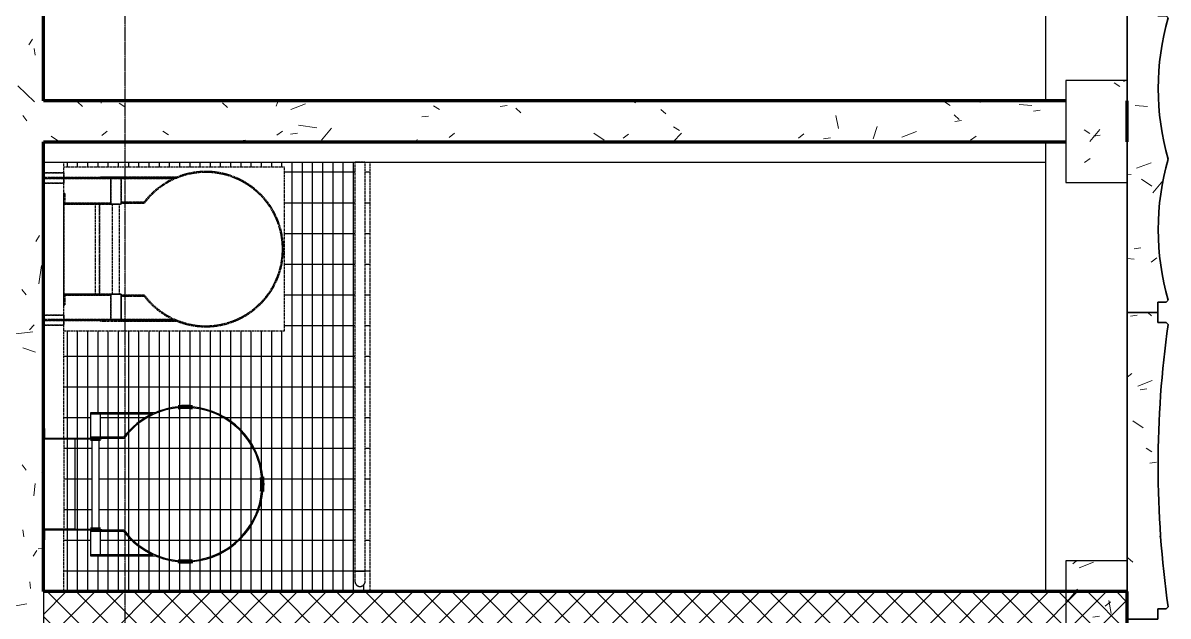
# Model space of a CAD drawing. Header units: millimetres. Extents: x -4391136 to -1798569, y -886572 to -291056.
# Drawn here: x -2668504 to -2662899, y -507069 to -504168 of the extents above; entities that cross this region are included whole.
import ezdxf

# ---------------------------------------------------------------- set-up
doc = ezdxf.new("R2010")
doc.units = ezdxf.units.MM
doc.linetypes.add('Xref-C-1-PP17-AR-2214-01-B$0$DPA_Grid _ Level 100', pattern=[10, 5.5, -1.6, 1.3, -1.6])
doc.linetypes.add('Xref-C-1-PP17-AR-2214-01-B$0$Hidden', pattern=[7.1438, 4.7625, -2.3813])
doc.layers.add('000 - 0_HIDE_OBJ_FRAMING_DEF_DIMS', color=7, linetype='Continuous', plot=False)
for name, color, linetype in [('Xref-C-1-PP17-AR-2214-01-B$0$A-COLS', 7, 'Continuous'), ('Xref-C-1-PP17-AR-2214-01-B$0$A-COLS-E', 7, 'Continuous'), ('Xref-C-1-PP17-AR-2214-01-B$0$A-DETL-MBND', 7, 'Xref-C-1-PP17-AR-2214-01-B$0$Hidden'), ('Xref-C-1-PP17-AR-2214-01-B$0$A-FLOR-E', 7, 'Continuous'), ('Xref-C-1-PP17-AR-2214-01-B$0$A-GENM', 7, 'Continuous'), ('Xref-C-1-PP17-AR-2214-01-B$0$A-GLAZ-CURT', 7, 'Continuous'), ('Xref-C-1-PP17-AR-2214-01-B$0$A-Wall', 7, 'Continuous'), ('Xref-C-1-PP17-AR-2214-01-B$0$A-WALL-PATT', 7, 'Continuous'), ('Xref-C-1-PP17-AR-2214-01-B$0$S-BEAM', 7, 'Continuous'), ('Xref-C-1-PP17-AR-2214-01-B$0$WALL-E', 7, 'Continuous')]:
    doc.layers.add(name, color=color, linetype=linetype)

# ---------------------------------------------------------------- blocks, each defined once
blk = doc.blocks.new('Xref-C-1-PP17-AR-2214-01-B$0$DPA_GM-Cage Ladder_No RC stand - H5300-19600644-ENTRANCE 2 - LOWER ROOF FLOOR PLAN01-flat-1')
at = {"layer": 'Xref-C-1-PP17-AR-2214-01-B$0$A-GENM', "color": 7}
for p, q in [((355, 225), (305, 225)), ((305, 225), (305, 100)), ((305, 225), (305, 220)), ((622, 225), (305, 225)), ((355, 100), (355, 225)), ((305, 220), (610.7, 220)), ((75, 147.5), (80, 147.5)), ((75, 95), (75, 147.5)), ((80, 147.5), (80, 100)), ((75, -345), (75, 95)), ((230, 95), (75, 95)), ((305, 95), (75, 95)), ((80, 100), (305, 100)), ((230, -345), (230, 95)), ((305, 100), (355, 100)), ((305, 100), (305, 95)), ((312.5, 95), (312.5, -345)), ((312.5, 95), (312.5, -345)), ((312.5, 95), (312.5, -345)), ((312.5, 95), (312.5, -345)), ((312.5, 95), (312.5, -345)), ((312.5, 95), (312.5, -345)), ((312.5, 95), (312.5, -345)), ((312.5, 95), (312.5, -345)), ((312.5, 95), (312.5, -345)), ((312.5, 95), (312.5, -345)), ((312.5, 95), (312.5, -345)), ((312.5, 95), (312.5, -345)), ((312.5, 95), (312.5, -345)), ((313.1, 95), (346.9, 95)), ((346.9, 95), (313.1, 95)), ((313.1, 95), (346.9, 95)), ((346.9, 95), (313.1, 95)), ((313.1, 95), (346.9, 95)), ((346.9, 95), (313.1, 95)), ((313.1, 95), (346.9, 95)), ((346.9, 95), (313.1, 95)), ((313.1, 95), (346.9, 95)), ((346.9, 95), (313.1, 95)), ((313.1, 95), (346.9, 95)), ((346.9, 95), (313.1, 95)), ((313.1, 95), (346.9, 95)), ((346.9, 95), (313.1, 95)), ((313.1, 95), (346.9, 95)), ((346.9, 95), (313.1, 95)), ((313.1, 95), (346.9, 95)), ((346.9, 95), (313.1, 95)), ((313.1, 95), (346.9, 95)), ((346.9, 95), (313.1, 95)), ((313.1, 95), (346.9, 95)), ((346.9, 95), (313.1, 95)), ((313.1, 95), (346.9, 95)), ((346.9, 95), (313.1, 95)), ((313.1, 95), (346.9, 95)), ((346.9, 95), (313.1, 95)), ((347.5, -345), (347.5, 95)), ((347.5, -345), (347.5, 95)), ((347.5, -345), (347.5, 95)), ((347.5, -345), (347.5, 95)), ((347.5, -345), (347.5, 95)), ((347.5, -345), (347.5, 95)), ((347.5, -345), (347.5, 95)), ((347.5, -345), (347.5, 95)), ((347.5, -345), (347.5, 95)), ((347.5, -345), (347.5, 95)), ((347.5, -345), (347.5, 95)), ((347.5, -345), (347.5, 95)), ((347.5, -345), (347.5, 95)), ((467.5, 105), (355, 105)), ((355, 105), (355, 100)), ((355, 100), (470, 100)), ((230, -345), (75, -345)), ((75, -345), (305, -345)), ((75, -397.5), (75, -345)), ((305, -350), (80, -350)), ((80, -350), (80, -397.5)), ((305, -345), (305, -350)), ((355, -350), (305, -350)), ((305, -350), (305, -475)), ((313.1, -345), (346.9, -345)), ((346.9, -345), (313.1, -345)), ((313.1, -345), (346.9, -345)), ((346.9, -345), (313.1, -345)), ((313.1, -345), (346.9, -345)), ((346.9, -345), (313.1, -345)), ((313.1, -345), (346.9, -345)), ((346.9, -345), (313.1, -345)), ((313.1, -345), (346.9, -345)), ((346.9, -345), (313.1, -345)), ((313.1, -345), (346.9, -345)), ((346.9, -345), (313.1, -345)), ((313.1, -345), (346.9, -345)), ((346.9, -345), (313.1, -345)), ((313.1, -345), (346.9, -345)), ((346.9, -345), (313.1, -345)), ((313.1, -345), (346.9, -345)), ((346.9, -345), (313.1, -345)), ((313.1, -345), (346.9, -345)), ((346.9, -345), (313.1, -345)), ((313.1, -345), (346.9, -345)), ((346.9, -345), (313.1, -345)), ((313.1, -345), (346.9, -345)), ((346.9, -345), (313.1, -345)), ((313.1, -345), (346.9, -345)), ((346.9, -345), (313.1, -345)), ((355, -475), (355, -350)), ((470, -350), (355, -350)), ((355, -350), (355, -355)), ((355, -355), (467.5, -355)), ((80, -397.5), (75, -397.5)), ((610.7, -470), (305, -470)), ((305, -470), (305, -475)), ((305, -475), (355, -475)), ((305, -475), (622, -475))]:
    blk.add_line(p, q, dxfattribs=at)
at = {"layer": 'Xref-C-1-PP17-AR-2214-01-B$0$A-GENM', "color": 7, "lineweight": 70}
for p, q in [((734.5, 253.3), (735, 248.4)), ((805, 248.4), (805.5, 253.3)), ((355, 100), (305, 100)), ((305, 100), (305, 95)), ((305, 95), (355, 95)), ((355, 95), (355, 100)), ((1148.3, -89.5), (1143.4, -90)), ((1143.4, -160), (1148.3, -160.5)), ((355, -345), (305, -345)), ((305, -345), (305, -350)), ((305, -350), (355, -350)), ((355, -350), (355, -345)), ((735, -498.4), (734.5, -503.3)), ((805.5, -503.3), (805, -498.4))]:
    blk.add_line(p, q, dxfattribs=at)
at = {"layer": 'Xref-C-1-PP17-AR-2214-01-B$0$A-GENM', "color": 7}
for radius, start, end in [(375, 92.7703, 143.1301), (380, 95.3602, 112.9195), (380, 91.7334, 93.122), (375, 268.5717, 91.4283), (380, 5.3548, 84.6498), (380, 114.784, 142.7522), (380, 275.3502, 354.6452), (380, 217.2478, 245.216), (375, 216.8699, 267.2297), (380, 247.0805, 264.6398), (380, 266.878, 268.2666)]:
    blk.add_arc((770, -125), radius, start, end, dxfattribs=at)
at = {"layer": 'Xref-C-1-PP17-AR-2214-01-B$0$A-GENM', "color": 7, "lineweight": 70}
for radius, start, end in [(380, 84.6446, 95.3554), (375, 84.6446, 95.3554), (375, 354.6446, 5.3554), (380, 354.6446, 5.3554), (380, 264.6446, 275.3554), (375, 264.6446, 275.3554)]:
    blk.add_arc((770, -125), radius, start, end, dxfattribs=at)
blk = doc.blocks.new('Xref-C-1-PP17-AR-2214-01-B$0$DPA_GM-Cage Ladder_No RC stand - H6000-19600846-ENTRANCE 2 - LOWER ROOF FLOOR PLAN01-flat-1')
at = {"layer": 'Xref-C-1-PP17-AR-2214-01-B$0$A-DETL-MBND', "color": 7}
for p, q in [((24.7, 225), (80, 225)), ((120, 247.5), (25, 247.5)), ((25, 247.5), (125, 247.5)), ((80, 225), (30, 225)), ((80, 225), (305, 225)), ((305, 225), (80, 225)), ((125, 247.5), (120, 247.5)), ((125, 225), (125, 247.5)), ((125, 247.5), (125, 225)), ((678.1, 227.5), (305, 227.5)), ((305, 227.5), (305, 222.5)), ((400.4, 227.5), (305, 227.5)), ((400.4, 227.5), (678.1, 227.5)), ((784.5, 253.3), (784.7, 252.1)), ((784.7, 252.1), (784.5, 253.3)), ((80, 220), (24.7, 220)), ((125, 197.5), (25, 197.5)), ((25, 197.5), (120, 197.5)), ((30, 220), (80, 220)), ((80, 220), (305, 220)), ((305, 220), (80, 220)), ((120, 197.5), (125, 197.5)), ((125, 197.5), (125, 220)), ((125, 220), (125, 197.5)), ((305, 222.5), (679, 222.5)), ((305, 222.5), (333.4, 222.5)), ((305, 220), (355, 220)), ((405, 220), (305, 220)), ((341.9, 222.5), (359.7, 222.5)), ((355, 220), (355, 100)), ((355, 100), (355, 220)), ((355, 220), (355, 100)), ((355, 100), (355, 220)), ((355, 220), (355, 100)), ((355, 100), (355, 220)), ((355, 220), (660.7, 220)), ((355, 220), (405, 220)), ((355, 220), (355, 100)), ((355, 95), (355, 220)), ((367.9, 222.5), (382, 222.5)), ((387.6, 222.5), (399.2, 222.5)), ((679, 222.5), (400.4, 222.5)), ((405, 100), (405, 222.5)), ((405, 220), (405, 222.5)), ((405, 100), (405, 222.5)), ((405, 100), (405, 220)), ((405, 220), (405, 100)), ((405, 220), (660.7, 220)), ((660.7, 220), (405, 220)), ((405, 100), (405, 220)), ((405, 220), (405, 100)), ((405, 220), (660.7, 220)), ((660.7, 220), (405, 220)), ((405, 220), (405, 100)), ((660.7, 220), (405, 220)), ((405, 220), (405, 95)), ((130, 147.5), (125, 147.5)), ((125, 147.5), (130, 147.5)), ((125, 95), (125, 147.5)), ((125, 95), (125, 147.5)), ((130, 147.5), (125, 147.5)), ((125, 147.5), (130, 147.5)), ((125, 95), (125, 147.5)), ((125, 95), (125, 147.5)), ((130, 147.5), (130, 100)), ((130, 100), (130, 147.5)), ((130, 147.5), (130, 100)), ((130, 100), (130, 147.5)), ((125, -345), (125, 95)), ((280, 95), (125, 95)), ((125, 95), (355, 95)), ((355, 95), (125, 95)), ((125, 95), (355, 95)), ((355, 95), (125, 95)), ((125, -345), (125, 95)), ((125, 95), (300, 95)), ((300, 95), (125, 95)), ((125, 95), (125, -345)), ((130, 100), (355, 100)), ((355, 100), (130, 100)), ((130, 100), (355, 100)), ((355, 100), (130, 100)), ((280, -345), (280, 95)), ((300, 95), (300, -345)), ((300, -345), (300, 95)), ((355, 100), (355, 95)), ((355, 100), (355, 95)), ((355, 95), (355, 100)), ((355, 100), (355, 95)), ((355, 95), (355, 100)), ((355, 95), (355, 100)), ((355, 100), (355, 95)), ((355, 95), (405, 95)), ((405, 95), (355, 95)), ((405, 95), (355, 95)), ((355, 95), (405, 95)), ((362.5, 95), (362.5, -345)), ((362.5, 95), (362.5, -345)), ((362.5, 95), (362.5, -345)), ((362.5, 95), (362.5, -345)), ((362.5, 95), (362.5, -345)), ((362.5, 95), (362.5, -345)), ((362.5, 95), (362.5, -345)), ((362.5, 95), (362.5, -345)), ((362.5, 95), (362.5, -345)), ((362.5, 95), (362.5, -345)), ((362.5, 95), (362.5, -345)), ((362.5, 95), (362.5, -345)), ((362.5, 95), (362.5, -345)), ((362.5, 95), (362.5, -345)), ((362.5, 95), (362.5, -345)), ((362.5, 95), (362.5, -345)), ((362.5, 95), (362.5, -345)), ((362.5, 95), (362.5, -345)), ((362.5, 95), (362.5, -345)), ((362.5, 95), (362.5, -345)), ((363.1, 95), (396.6, 95)), ((396.6, 95), (363.1, 95)), ((363.1, 95), (396.6, 95)), ((396.6, 95), (363.1, 95)), ((363.1, 95), (396.6, 95)), ((396.6, 95), (363.1, 95)), ((363.1, 95), (396.6, 95)), ((396.6, 95), (363.1, 95)), ((363.1, 95), (396.6, 95)), ((396.6, 95), (363.1, 95)), ((363.1, 95), (396.6, 95)), ((396.6, 95), (363.1, 95)), ((363.1, 95), (396.6, 95)), ((396.6, 95), (363.1, 95)), ((363.1, 95), (396.6, 95)), ((396.6, 95), (363.1, 95)), ((363.1, 95), (396.6, 95)), ((396.6, 95), (363.1, 95)), ((363.1, 95), (396.6, 95)), ((396.6, 95), (363.1, 95)), ((363.1, 95), (396.6, 95)), ((396.6, 95), (363.1, 95)), ((363.1, 95), (396.6, 95)), ((396.6, 95), (363.1, 95)), ((363.1, 95), (396.6, 95)), ((396.6, 95), (363.1, 95)), ((363.1, 95), (396.6, 95)), ((396.6, 95), (363.1, 95)), ((363.1, 95), (396.6, 95)), ((396.6, 95), (363.1, 95)), ((363.1, 95), (396.6, 95)), ((396.6, 95), (363.1, 95)), ((363.1, 95), (396.6, 95)), ((396.6, 95), (363.1, 95)), ((363.1, 95), (396.6, 95)), ((396.6, 95), (363.1, 95)), ((363.1, 95), (396.6, 95)), ((396.6, 95), (363.1, 95)), ((363.1, 95), (396.6, 95)), ((396.6, 95), (363.1, 95)), ((397.5, -345), (397.5, 95)), ((397.5, -345), (397.5, 95)), ((397.5, -345), (397.5, 95)), ((397.5, -345), (397.5, 95)), ((397.5, -345), (397.5, 95)), ((397.5, -345), (397.5, 95)), ((397.5, -345), (397.5, 95)), ((397.5, -345), (397.5, 95)), ((397.5, -345), (397.5, 95)), ((397.5, -345), (397.5, 95)), ((397.5, -345), (397.5, 95)), ((397.5, -345), (397.5, 95)), ((397.5, -345), (397.5, 95)), ((397.5, -345), (397.5, 95)), ((397.5, -345), (397.5, 95)), ((397.5, -345), (397.5, 95)), ((397.5, -345), (397.5, 95)), ((397.5, -345), (397.5, 95)), ((397.5, -345), (397.5, 95)), ((397.5, -345), (397.5, 95)), ((517.5, 105), (405, 105)), ((405, 105), (405, 100)), ((405, 100), (405, 105)), ((405, 105), (517.5, 105)), ((517.5, 105), (405, 105)), ((405, 105), (405, 100)), ((405, 100), (405, 105)), ((405, 105), (517.5, 105)), ((517.5, 105), (405, 105)), ((405, 105), (405, 100)), ((405, 100), (405, 105)), ((405, 105), (517.5, 105)), ((405, 100), (520, 100)), ((520, 100), (405, 100)), ((405, 100), (520, 100)), ((520, 100), (405, 100)), ((405, 100), (520, 100)), ((520, 100), (405, 100)), ((405, 95), (405, 100)), ((405, 100), (405, 95)), ((405, 95), (405, 100)), ((1198.3, -89.5), (1196.9, -89.7)), ((1196.9, -89.7), (1198.3, -89.5)), ((1196.9, -160.3), (1198.3, -160.5)), ((1198.3, -160.5), (1196.9, -160.3)), ((280, -345), (125, -345)), ((355, -345), (125, -345)), ((125, -397.5), (125, -345)), ((125, -345), (355, -345)), ((125, -397.5), (125, -345)), ((355, -345), (125, -345)), ((125, -397.5), (125, -345)), ((125, -345), (355, -345)), ((125, -397.5), (125, -345)), ((300, -345), (125, -345)), ((125, -345), (300, -345)), ((355, -350), (130, -350)), ((130, -350), (130, -397.5)), ((130, -350), (355, -350)), ((130, -397.5), (130, -350)), ((355, -350), (130, -350)), ((130, -350), (130, -397.5)), ((130, -350), (355, -350)), ((130, -397.5), (130, -350)), ((405, -345), (355, -345)), ((355, -470), (355, -345)), ((355, -345), (355, -350)), ((355, -345), (405, -345)), ((355, -350), (355, -345)), ((355, -345), (355, -350)), ((355, -350), (355, -345)), ((355, -345), (355, -350)), ((355, -350), (355, -345)), ((355, -345), (405, -345)), ((405, -345), (355, -345)), ((355, -345), (355, -350)), ((355, -350), (355, -470)), ((355, -470), (355, -350)), ((355, -350), (355, -470)), ((355, -470), (355, -350)), ((355, -350), (355, -470)), ((355, -470), (355, -350)), ((355, -350), (355, -470)), ((363.1, -345), (367.1, -345)), ((367.1, -345), (363.1, -345)), ((363.1, -345), (367.1, -345)), ((367.1, -345), (363.1, -345)), ((363.1, -345), (367.1, -345)), ((367.1, -345), (363.1, -345)), ((363.1, -345), (367.1, -345)), ((367.1, -345), (363.1, -345)), ((363.1, -345), (367.1, -345)), ((367.1, -345), (363.1, -345)), ((363.1, -345), (367.1, -345)), ((367.1, -345), (363.1, -345)), ((363.1, -345), (367.1, -345)), ((367.1, -345), (363.1, -345)), ((363.1, -345), (367.1, -345)), ((367.1, -345), (363.1, -345)), ((363.1, -345), (367.1, -345)), ((367.1, -345), (363.1, -345)), ((363.1, -345), (367.1, -345)), ((367.1, -345), (363.1, -345)), ((363.1, -345), (367.1, -345)), ((367.1, -345), (363.1, -345)), ((363.1, -345), (367.1, -345)), ((367.1, -345), (363.1, -345)), ((363.1, -345), (367.1, -345)), ((367.1, -345), (363.1, -345)), ((363.1, -345), (367.1, -345)), ((367.1, -345), (363.1, -345)), ((363.1, -345), (367.1, -345)), ((367.1, -345), (363.1, -345)), ((363.1, -345), (367.1, -345)), ((367.1, -345), (363.1, -345)), ((363.1, -345), (367.1, -345)), ((367.1, -345), (363.1, -345)), ((363.1, -345), (367.1, -345)), ((367.1, -345), (363.1, -345)), ((363.1, -345), (367.1, -345)), ((367.1, -345), (363.1, -345)), ((363.1, -345), (367.1, -345)), ((367.1, -345), (363.1, -345)), ((367.6, -345), (396.6, -345)), ((396.6, -345), (367.6, -345)), ((367.6, -345), (396.6, -345)), ((396.6, -345), (367.6, -345)), ((367.6, -345), (396.6, -345)), ((396.6, -345), (367.6, -345)), ((367.6, -345), (396.6, -345)), ((396.6, -345), (367.6, -345)), ((367.6, -345), (396.6, -345)), ((396.6, -345), (367.6, -345)), ((367.6, -345), (396.6, -345)), ((396.6, -345), (367.6, -345)), ((367.6, -345), (396.6, -345)), ((396.6, -345), (367.6, -345)), ((367.6, -345), (396.6, -345)), ((396.6, -345), (367.6, -345)), ((367.6, -345), (396.6, -345)), ((396.6, -345), (367.6, -345)), ((367.6, -345), (396.6, -345)), ((396.6, -345), (367.6, -345)), ((367.6, -345), (396.6, -345)), ((396.6, -345), (367.6, -345)), ((367.6, -345), (396.6, -345)), ((396.6, -345), (367.6, -345)), ((367.6, -345), (396.6, -345)), ((396.6, -345), (367.6, -345)), ((367.6, -345), (396.6, -345)), ((396.6, -345), (367.6, -345)), ((367.6, -345), (396.6, -345)), ((396.6, -345), (367.6, -345)), ((367.6, -345), (396.6, -345)), ((396.6, -345), (367.6, -345)), ((367.6, -345), (396.6, -345)), ((396.6, -345), (367.6, -345)), ((367.6, -345), (396.6, -345)), ((396.6, -345), (367.6, -345)), ((367.6, -345), (396.6, -345)), ((396.6, -345), (367.6, -345)), ((367.6, -345), (396.6, -345)), ((396.6, -345), (367.6, -345)), ((405, -345), (405, -470)), ((405, -350), (405, -345)), ((405, -345), (405, -350)), ((405, -350), (405, -345)), ((405, -470), (405, -350)), ((405, -350), (405, -470)), ((520, -350), (405, -350)), ((405, -350), (405, -355)), ((405, -355), (405, -350)), ((405, -350), (520, -350)), ((405, -470), (405, -350)), ((405, -350), (405, -470)), ((520, -350), (405, -350)), ((405, -350), (405, -355)), ((405, -355), (405, -350)), ((405, -350), (520, -350)), ((405, -472.5), (405, -350)), ((405, -350), (405, -470)), ((520, -350), (405, -350)), ((405, -350), (405, -355)), ((405, -355), (405, -350)), ((405, -350), (520, -350)), ((405, -472.5), (405, -350)), ((405, -355), (517.5, -355)), ((517.5, -355), (405, -355)), ((405, -355), (517.5, -355)), ((517.5, -355), (405, -355)), ((405, -355), (517.5, -355)), ((517.5, -355), (405, -355)), ((120, -447.5), (25, -447.5)), ((25, -447.5), (125, -447.5)), ((125, -447.5), (120, -447.5)), ((130, -397.5), (125, -397.5)), ((125, -397.5), (130, -397.5)), ((130, -397.5), (125, -397.5)), ((125, -397.5), (130, -397.5)), ((125, -470), (125, -447.5)), ((125, -447.5), (125, -470)), ((24.7, -470), (80, -470)), ((80, -475), (24.7, -475)), ((125, -497.5), (25, -497.5)), ((25, -497.5), (120, -497.5)), ((80, -470), (30, -470)), ((30, -475), (80, -475)), ((305, -470), (80, -470)), ((80, -470), (305, -470)), ((305, -475), (80, -475)), ((80, -475), (305, -475)), ((120, -497.5), (125, -497.5)), ((125, -497.5), (125, -475)), ((125, -475), (125, -497.5)), ((355, -470), (305, -470)), ((305, -470), (405, -470)), ((679, -472.5), (305, -472.5)), ((305, -472.5), (305, -477.5)), ((333.4, -472.5), (305, -472.5)), ((305, -477.5), (678.1, -477.5)), ((305, -477.5), (400.4, -477.5)), ((359.7, -472.5), (341.9, -472.5)), ((660.7, -470), (355, -470)), ((405, -470), (355, -470)), ((382, -472.5), (367.9, -472.5)), ((399.2, -472.5), (387.6, -472.5)), ((400.4, -472.5), (679, -472.5)), ((678.1, -477.5), (400.4, -477.5)), ((660.7, -470), (405, -470)), ((405, -470), (660.7, -470)), ((660.7, -470), (405, -470)), ((405, -470), (660.7, -470)), ((405, -470), (660.7, -470)), ((405, -472.5), (405, -470)), ((784.7, -502.1), (784.5, -503.3)), ((784.5, -503.3), (784.7, -502.1))]:
    blk.add_line(p, q, dxfattribs=at)
for radius, start, end in [(375, 106.9235, 143.1301), (375, 106.9235, 143.1301), (375, 106.9235, 143.1301), (375, 106.9235, 143.1301), (375, 106.9235, 143.1301), (375, 106.9235, 143.1301), (380, 248.0686, 111.9314), (380, 248.0686, 111.9314), (375, 247.921, 112.079), (375, 247.921, 112.079), (380, 102.2051, 107.0731), (380, 102.2051, 107.0731), (380, 102.2051, 107.0731), (380, 102.2051, 107.0731), (380, 102.2051, 107.0731), (380, 102.2051, 107.0731), (375, 96.6916, 102.0623), (375, 96.6916, 102.0623), (375, 96.6916, 102.0623), (375, 96.6916, 102.0623), (375, 96.6916, 102.0623), (375, 96.6916, 102.0623), (380, 91.9845, 96.8269), (380, 91.9845, 96.8269), (380, 95.3602, 96.8269), (380, 95.3602, 96.8269), (380, 95.3602, 96.8269), (380, 95.3602, 96.8269), (380, 93.1185, 95.3554), (380, 93.1185, 95.3554), (380, 91.9845, 93.122), (380, 91.9845, 93.122), (380, 91.9845, 93.122), (380, 91.9845, 93.122), (375, 91.4316, 92.4543), (375, 91.4316, 92.4543), (375, 86.4536, 91.8561), (375, 86.4536, 91.8561), (375, 86.4536, 91.4283), (375, 86.4536, 91.4283), (375, 86.4536, 91.4283), (375, 86.4536, 91.4283), (380, 84.6446, 91.0995), (380, 84.6446, 91.0995), (380, 81.764, 86.5746), (380, 81.764, 86.5746), (380, 81.764, 84.6498), (380, 81.764, 84.6498), (380, 81.764, 84.6498), (380, 81.764, 84.6498), (375, 76.2073, 81.6498), (375, 76.2073, 81.6498), (375, 76.2073, 81.6498), (375, 76.2073, 81.6498), (375, 76.2073, 81.6498), (375, 76.2073, 81.6498), (380, 71.5434, 76.3139), (380, 71.5434, 76.3139), (380, 71.5434, 76.3139), (380, 71.5434, 76.3139), (380, 71.5434, 76.3139), (380, 71.5434, 76.3139), (375, 65.9486, 71.4436), (375, 65.9486, 71.4436), (375, 65.9486, 71.4436), (375, 65.9486, 71.4436), (375, 65.9486, 71.4436), (375, 65.9486, 71.4436), (380, 114.784, 142.7522), (380, 114.784, 142.7522), (380, 114.784, 142.7522), (380, 114.784, 142.7522), (380, 114.784, 142.7522), (380, 114.784, 142.7522), (380, 61.3229, 66.0409), (380, 61.3229, 66.0409), (380, 61.3229, 66.0409), (380, 61.3229, 66.0409), (380, 61.3229, 66.0409), (380, 61.3229, 66.0409), (375, 55.6709, 61.2374), (375, 55.6709, 61.2374), (375, 55.6709, 61.2374), (375, 55.6709, 61.2374), (375, 55.6709, 61.2374), (375, 55.6709, 61.2374), (380, 51.3271, 55.7488), (380, 51.3271, 55.7488), (380, 51.3271, 55.7488), (380, 51.3271, 55.7488), (380, 51.3271, 55.7488), (380, 51.3271, 55.7488), (375, 45.3615, 51.0311), (375, 45.3615, 51.0311), (375, 45.3615, 51.0311), (375, 45.3615, 51.0311), (375, 45.3615, 51.0311), (375, 45.3615, 51.0311), (380, 41.0617, 45.425), (380, 41.0617, 45.425), (380, 41.0617, 45.425), (380, 41.0617, 45.425), (380, 41.0617, 45.425), (380, 41.0617, 45.425), (375, 34.9931, 40.8249), (375, 34.9931, 40.8249), (375, 34.9931, 40.8249), (375, 34.9931, 40.8249), (375, 34.9931, 40.8249), (375, 34.9931, 40.8249), (380, 30.7962, 35.0421), (380, 30.7962, 35.0421), (380, 30.7962, 35.0421), (380, 30.7962, 35.0421), (380, 30.7962, 35.0421), (380, 30.7962, 35.0421), (375, 20.4472, 30.6574), (375, 20.4472, 30.6574), (375, 20.4472, 30.6574), (375, 20.4472, 30.6574), (375, 20.4472, 30.6574), (375, 20.4472, 30.6574), (380, 20.5308, 24.5295), (380, 20.5308, 24.5295), (380, 20.5308, 24.5295), (380, 20.5308, 24.5295), (380, 20.5308, 24.5295), (380, 20.5308, 24.5295), (375, 10.2236, 20.3799), (375, 10.2236, 20.3799), (375, 10.2236, 20.3799), (375, 10.2236, 20.3799), (375, 10.2236, 20.3799), (375, 10.2236, 20.3799), (380, 10.2654, 13.6275), (380, 10.2654, 13.6275), (380, 10.2654, 13.6275), (380, 10.2654, 13.6275), (380, 10.2654, 13.6275), (380, 10.2654, 13.6275), (375, 349.8106, 10.1894), (375, 349.8106, 10.1894), (375, 349.8106, 10.1894), (375, 349.8106, 10.1894), (375, 349.8106, 10.1894), (375, 349.8106, 10.1894), (380, 354.6446, 5.3554), (380, 354.6446, 5.3554), (375, 339.6201, 349.7764), (375, 339.6201, 349.7764), (375, 339.6201, 349.7764), (375, 339.6201, 349.7764), (375, 339.6201, 349.7764), (375, 339.6201, 349.7764), (380, 346.3725, 349.7346), (380, 346.3725, 349.7346), (380, 346.3725, 349.7346), (380, 346.3725, 349.7346), (380, 346.3725, 349.7346), (380, 346.3725, 349.7346), (375, 329.3426, 339.5528), (375, 329.3426, 339.5528), (375, 329.3426, 339.5528), (375, 329.3426, 339.5528), (375, 329.3426, 339.5528), (375, 329.3426, 339.5528), (380, 335.4705, 339.4692), (380, 335.4705, 339.4692), (380, 335.4705, 339.4692), (380, 335.4705, 339.4692), (380, 335.4705, 339.4692), (380, 335.4705, 339.4692), (380, 324.9579, 329.2038), (380, 324.9579, 329.2038), (380, 324.9579, 329.2038), (380, 324.9579, 329.2038), (380, 324.9579, 329.2038), (380, 324.9579, 329.2038), (380, 217.2478, 245.216), (380, 217.2478, 245.216), (380, 217.2478, 245.216), (380, 217.2478, 245.216), (380, 217.2478, 245.216), (380, 217.2478, 245.216), (375, 216.8699, 253.0765), (375, 216.8699, 253.0765), (375, 216.8699, 253.0765), (375, 216.8699, 253.0765), (375, 216.8699, 253.0765), (375, 216.8699, 253.0765), (375, 308.9689, 314.6385), (375, 308.9689, 314.6385), (375, 308.9689, 314.6385), (375, 308.9689, 314.6385), (375, 308.9689, 314.6385), (375, 308.9689, 314.6385), (380, 314.575, 318.9383), (380, 314.575, 318.9383), (380, 314.575, 318.9383), (380, 314.575, 318.9383), (380, 314.575, 318.9383), (380, 314.575, 318.9383), (375, 319.1751, 325.0069), (375, 319.1751, 325.0069), (375, 319.1751, 325.0069), (375, 319.1751, 325.0069), (375, 319.1751, 325.0069), (375, 319.1751, 325.0069), (375, 298.7626, 304.3291), (375, 298.7626, 304.3291), (375, 298.7626, 304.3291), (375, 298.7626, 304.3291), (375, 298.7626, 304.3291), (375, 298.7626, 304.3291), (380, 304.2512, 308.6729), (380, 304.2512, 308.6729), (380, 304.2512, 308.6729), (380, 304.2512, 308.6729), (380, 304.2512, 308.6729), (380, 304.2512, 308.6729), (380, 252.9269, 257.7949), (380, 252.9269, 257.7949), (380, 252.9269, 257.7949), (380, 252.9269, 257.7949), (380, 252.9269, 257.7949), (380, 252.9269, 257.7949), (375, 257.9377, 263.3084), (375, 257.9377, 263.3084), (375, 257.9377, 263.3084), (375, 257.9377, 263.3084), (375, 257.9377, 263.3084), (375, 257.9377, 263.3084), (380, 263.1731, 264.6398), (380, 263.1731, 264.6398), (380, 263.1731, 264.6398), (380, 263.1731, 264.6398), (380, 263.1731, 268.0155), (380, 263.1731, 268.0155), (380, 264.6446, 266.8815), (380, 264.6446, 266.8815), (380, 266.878, 268.0155), (380, 266.878, 268.0155), (380, 266.878, 268.0155), (380, 266.878, 268.0155), (375, 267.5457, 268.5684), (375, 267.5457, 268.5684), (375, 268.1439, 273.5464), (375, 268.1439, 273.5464), (375, 268.5717, 273.5464), (375, 268.5717, 273.5464), (375, 268.5717, 273.5464), (375, 268.5717, 273.5464), (380, 268.9005, 275.3554), (380, 268.9005, 275.3554), (380, 273.4254, 278.236), (380, 273.4254, 278.236), (380, 275.3502, 278.236), (380, 275.3502, 278.236), (380, 275.3502, 278.236), (380, 275.3502, 278.236), (375, 278.3502, 283.7927), (375, 278.3502, 283.7927), (375, 278.3502, 283.7927), (375, 278.3502, 283.7927), (375, 278.3502, 283.7927), (375, 278.3502, 283.7927), (380, 283.6861, 288.4566), (380, 283.6861, 288.4566), (380, 283.6861, 288.4566), (380, 283.6861, 288.4566), (380, 283.6861, 288.4566), (380, 283.6861, 288.4566), (375, 288.5564, 294.0514), (375, 288.5564, 294.0514), (375, 288.5564, 294.0514), (375, 288.5564, 294.0514), (375, 288.5564, 294.0514), (375, 288.5564, 294.0514), (380, 293.9591, 298.6771), (380, 293.9591, 298.6771), (380, 293.9591, 298.6771), (380, 293.9591, 298.6771), (380, 293.9591, 298.6771), (380, 293.9591, 298.6771)]:
    blk.add_arc((820, -125), radius, start, end, dxfattribs=at)
blk = doc.blocks.new('Xref-C-1-PP17-AR-2214-01-B$0$DPA_Curved type B - Curved Type B-31237759-ENTRANCE 2 - LOWER ROOF FLOOR PLAN01-flat-1')
at = {"layer": 'Xref-C-1-PP17-AR-2214-01-B$0$A-GLAZ-CURT', "lineweight": 9}
h = blk.add_hatch(dxfattribs=at)
h.set_pattern_fill('ACET-2D-FP_14', angle=90, style=0, pattern_type=2)
h.set_pattern_definition([(50, (2729937.74, 504833.4), (-459.03375, 385.17505), [76.2, -838.2]), (355, (2729937.7, 504833.4), (65.28253, 746.1827), [60.96, -670.56]), (100.451, (2729998.46, 504828.1), (-693.383, -127.89768), [64.76, -712.36]), (46.184, (2729937.7, 505036.6), (-648.5725, 622.30642), [114.3, -1257.3]), (96.636, (2730028.1, 505022.6), (-1050.5343, -122.21992), [97.14, -1068.54]), (351.184, (2729937.7, 505036.6), (172.19714, 1110.27497), [91.44, -1005.84]), (21, (2730039.34, 504985.8), (-214.74339, 559.42566), [76.2, -838.2]), (326, (2730039.3, 504985.8), (418.85394, 620.9765), [60.96, -670.56]), (71.451, (2730089.9, 504951.7), (-668.45247, 224.29692), [64.76, -712.36]), (37.5, (2729937.74, 504833.4), (-158.769242, 206.912105), [33.528, -628.904, 33.528, -1320.292]), (37.5, (2729937.74, 504833.4), (-158.769242, 206.912105), [-695.96, -647.192, 33.528, -639.572]), (7.5, (2729937.74, 504833.4), (-47.303606, 359.30656), [33.528, -354.584, 33.528, -870.204]), (7.5, (2729937.74, 504833.4), (-47.303606, 359.30656), [-421.64, -613.664, 33.528, -223.012]), (327.5, (2729711.17, 504833.4), (146.191164, 229.474162), [33.528, -220.472, -1844.04]), (327.5, (2729711.17, 504833.4), (146.191164, 229.474162), [-254, 33.528, -758.952, -1051.56]), (327.5, (2729711.17, 504833.4), (146.191164, 229.474162), [-1046.48, 33.528, -1018.032]), (317.5, (2729609.57, 504833.4), (321.09789, 350.41686), [33.528, -296.672, 33.528, -1239.52]), (317.5, (2729609.57, 504833.4), (321.09789, 350.41686), [-363.728, -492.76, 33.528, -713.232])])
h.paths.add_polyline_path([(0, -750), (150, -750), (150, -700), (190, -700), (200, -690), (173.1, -576.7), (156.9, -461.3), (151.4, -345), (156.9, -228.7), (173.3, -112.6), (200, 0), (173.1, 113.3), (156.9, 228.7), (151.4, 345), (156.9, 461.3), (173.3, 577.4), (200, 690), (190, 700), (150, 700), (150, 750), (0, 750)])
at = {"layer": 'Xref-C-1-PP17-AR-2214-01-B$0$A-GLAZ-CURT', "color": 7, "lineweight": 35}
for p, q in [((150, 750), (0, 750)), ((0, 750), (0, -750)), ((150, 700), (150, 750)), ((190, 700), (150, 700)), ((200, 690), (190, 700)), ((150, -750), (150, -700)), ((150, -700), (190, -700)), ((190, -700), (200, -690)), ((0, -750), (150, -750))]:
    blk.add_line(p, q, dxfattribs=at)
for centre in [(1401.5, 345), (1401.5, -345)]:
    blk.add_arc(centre, 1250, 163.9788, 196.0212, dxfattribs=at)
blk = doc.blocks.new('Xref-C-1-PP17-AR-2214-01-B$0$DPA_Curved type A - Curved Type A-31239846-ENTRANCE 2 - LOWER ROOF FLOOR PLAN01-flat-1')
at = {"layer": 'Xref-C-1-PP17-AR-2214-01-B$0$A-GLAZ-CURT', "lineweight": 9}
h = blk.add_hatch(dxfattribs=at)
h.set_pattern_fill('ACET-2D-FP_13', angle=90, style=0, pattern_type=2)
h.set_pattern_definition([(50, (2729937.74, 506333.4), (-459.03375, 385.17505), [76.2, -838.2]), (355, (2729937.7, 506333.4), (65.28253, 746.1827), [60.96, -670.56]), (100.451, (2729998.46, 506328.1), (-693.383, -127.89768), [64.76, -712.36]), (46.184, (2729937.7, 506536.6), (-648.5725, 622.30642), [114.3, -1257.3]), (96.636, (2730028.1, 506522.6), (-1050.5343, -122.21992), [97.14, -1068.54]), (351.184, (2729937.7, 506536.6), (172.19714, 1110.27497), [91.44, -1005.84]), (21, (2730039.34, 506485.8), (-214.74339, 559.42566), [76.2, -838.2]), (326, (2730039.3, 506485.8), (418.85394, 620.9765), [60.96, -670.56]), (71.451, (2730089.9, 506451.7), (-668.45247, 224.29692), [64.76, -712.36]), (37.5, (2729937.74, 506333.4), (-158.769242, 206.912105), [33.528, -628.904, 33.528, -1320.292]), (37.5, (2729937.74, 506333.4), (-158.769242, 206.912105), [-695.96, -647.192, 33.528, -639.572]), (7.5, (2729937.74, 506333.4), (-47.303606, 359.30656), [33.528, -354.584, 33.528, -870.204]), (7.5, (2729937.74, 506333.4), (-47.303606, 359.30656), [-421.64, -613.664, 33.528, -223.012]), (327.5, (2729711.17, 506333.4), (146.191164, 229.474162), [33.528, -220.472, -1844.04]), (327.5, (2729711.17, 506333.4), (146.191164, 229.474162), [-254, 33.528, -758.952, -1051.56]), (327.5, (2729711.17, 506333.4), (146.191164, 229.474162), [-1046.48, 33.528, -1018.032]), (317.5, (2729609.57, 506333.4), (321.09789, 350.41686), [33.528, -296.672, 33.528, -1239.52]), (317.5, (2729609.57, 506333.4), (321.09789, 350.41686), [-363.728, -492.76, 33.528, -713.232])])
h.paths.add_polyline_path([(0, -750), (16.7, -750), (150, -750), (150, -700), (190, -700), (200, -690), (173.1, -460.8), (156.9, -230.7), (151.5, 0), (156.9, 230.7), (173.3, 462.7), (200, 690), (190, 700), (150, 700), (150, 750), (0, 750)])
at = {"layer": 'Xref-C-1-PP17-AR-2214-01-B$0$A-GLAZ-CURT', "color": 7, "lineweight": 35}
for p, q in [((150, 750), (0, 750)), ((0, 750), (0, -750)), ((150, 700), (150, 750)), ((190, 700), (150, 700)), ((200, 690), (190, 700)), ((150, -750), (150, -700)), ((150, -700), (190, -700)), ((190, -700), (200, -690)), ((0, -750), (150, -750))]:
    blk.add_line(p, q, dxfattribs=at)
blk.add_arc((5080.2, 0), 4928.8, 171.9525, 188.0475, dxfattribs=at)
blk = doc.blocks.new('Xref-C-1-PP17-AR-2214-01-B$0$DPA-AR_Rectangular - 300x500-29835861-ENTRANCE 2 - LOWER ROOF FLOOR PLAN01-flat-1')
at = {"layer": 'Xref-C-1-PP17-AR-2214-01-B$0$A-COLS-E', "lineweight": 9}
h = blk.add_hatch(dxfattribs=at)
h.set_pattern_fill('ACET-2D-FP_4', style=0, pattern_type=2)
h.set_pattern_definition([(50, (2730087.74, 504698.95), (-459.03375, 385.17505), [76.2, -838.2]), (355, (2730087.7, 504698.95), (65.28253, 746.1827), [60.96, -670.56]), (100.451, (2730148.46, 504693.6), (-693.383, -127.89768), [64.76, -712.36]), (46.184, (2730087.7, 504902.15), (-648.5725, 622.30642), [114.3, -1257.3]), (96.636, (2730178.1, 504888.1), (-1050.5343, -122.21992), [97.14, -1068.54]), (351.184, (2730087.7, 504902.1), (172.19714, 1110.27497), [91.44, -1005.84]), (21, (2730189.34, 504851.35), (-214.74339, 559.42566), [76.2, -838.2]), (326, (2730189.3, 504851.35), (418.85394, 620.9765), [60.96, -670.56]), (71.451, (2730239.9, 504817.26), (-668.45247, 224.29692), [64.76, -712.36]), (37.5, (2730087.74, 504698.95), (-158.769242, 206.912105), [33.528, -628.904, 33.528, -1320.292]), (37.5, (2730087.74, 504698.95), (-158.769242, 206.912105), [-695.96, -647.192, 33.528, -639.572]), (7.5, (2730087.74, 504698.95), (-47.303606, 359.30656), [33.528, -354.584, 33.528, -870.204]), (7.5, (2730087.74, 504698.95), (-47.303606, 359.30656), [-421.64, -613.664, 33.528, -223.012]), (327.5, (2729861.17, 504698.95), (146.191164, 229.474162), [33.528, -220.472, 33.528, -1810.512]), (327.5, (2729861.17, 504698.95), (146.191164, 229.474162), [-287.528, -758.952, 33.528, -1018.032]), (317.5, (2729759.57, 504698.95), (321.09789, 350.41686), [33.528, -296.672, 33.528, -1239.52]), (317.5, (2729759.57, 504698.95), (321.09789, 350.41686), [-363.728, -492.76, 33.528, -713.232])])
h.paths.add_polyline_path([(-150, -250), (150, -250), (150, 250), (-150, 250)])
at = {"layer": 'Xref-C-1-PP17-AR-2214-01-B$0$A-COLS', "color": 7}
for p, q in [((150, 250), (-150, 250)), ((-150, 250), (-150, -250)), ((150, -250), (150, 250)), ((-150, -250), (150, -250))]:
    blk.add_line(p, q, dxfattribs=at)
blk = doc.blocks.new('Xref-C-1-PP17-AR-2214-01-B$0$Top Rail Type - Top Rail_Internal_-8636526-ENTRANCE 2 - LOWER ROOF FLOOR PLAN01-flat-1')
at = {"layer": 'Xref-C-1-PP17-AR-2214-01-B$0$A-DETL-MBND', "color": 7}
for p, q in [((-2733717.7, -504848.9), (-2733717.7, -506848.9)), ((-2733668.6, -504848.9), (-2733716.9, -504848.9)), ((-2733716.9, -504848.9), (-2733668.6, -504848.9)), ((-2733667.7, -506848.9), (-2733667.7, -504848.9)), ((-2733667.7, -506848.9), (-2733717.7, -506848.9)), ((-2733716.9, -506848.9), (-2733668.6, -506848.9))]:
    blk.add_line(p, q, dxfattribs=at)
blk = doc.blocks.new('Xref-C-1-PP17-AR-2214-01-B$0$Railing - Post End-18926717-ENTRANCE 2 - LOWER ROOF FLOOR PLAN01-flat-1')
at = {"layer": 'Xref-C-1-PP17-AR-2214-01-B$0$A-DETL-MBND', "color": 7}
for p, q in [((24.1, -50), (-24.1, -50)), ((-24.1, -50), (24.1, -50)), ((0, -50), (-24.1, -50)), ((-24.1, -50), (0, -50)), ((0, -50), (24.1, -50)), ((24.1, -50), (0, -50))]:
    blk.add_line(p, q, dxfattribs=at)
blk = doc.blocks.new('Xref-C-1-PP17-AR-2214-01-B$0$Railing - Post Start-18926715-ENTRANCE 2 - LOWER ROOF FLOOR PLAN01-flat-1')
at = {"layer": 'Xref-C-1-PP17-AR-2214-01-B$0$A-DETL-MBND', "color": 7}
for p, q in [((-50, 50), (-50, 0)), ((-50, 50), (-25, 50)), ((-0.9, 50), (-49.1, 50)), ((-49.1, 50), (-0.9, 50)), ((-25, 50), (-49.1, 50)), ((-25, 50), (0, 50)), ((-0.9, 50), (-25, 50)), ((0, 0), (0, 24.5))]:
    blk.add_line(p, q, dxfattribs=at)
at = {"layer": 'Xref-C-1-PP17-AR-2214-01-B$0$A-DETL-MBND', "color": 7, "flags": 128}
for points in [[(-50, 50), (-50, 48), (-50, 46), (-50, 44), (-50, 42), (-50, 40.1), (-50, 38.1), (-50, 36.2), (-50, 34.3), (-50, 32.4), (-50, 30.5), (-50, 28.7), (-50, 26.9), (-50, 25.2), (-50, 23.4), (-50, 21.8), (-50, 20.1), (-50, 18.6), (-50, 17), (-50, 15.6), (-50, 14.1), (-50, 12.8), (-50, 11.5), (-50, 10.2), (-50, 9), (-50, 7.9), (-50, 6.9), (-50, 5.9), (-50, 5), (-50, 4.2), (-50, 3.4), (-50, 2.7), (-50, 2.1), (-50, 1.6), (-50, 1.1), (-50, 0.7), (-50, 0.4), (-50, 0.2), (-50, 0.1), (-50, 0), (-50, 0)], [(0, 0), (0, 0), (0, 0.2), (0, 0.4), (0, 0.6), (0, 1), (0, 1.4), (0, 1.9), (0, 2.5), (0, 3.2), (0, 3.9), (0, 4.8), (0, 5.7), (0, 6.6), (0, 7.6), (0, 8.7), (0, 9.9), (0, 11.1), (0, 12.4), (0, 13.8), (0, 15.2), (0, 16.6), (0, 18.1), (0, 19.7), (0, 21.3), (0, 23), (0, 24.7), (0, 26.4), (0, 28.2), (0, 30), (0, 31.9), (0, 33.8), (0, 35.7), (0, 37.6), (0, 39.5), (0, 41.5), (0, 43.5), (0, 45.5), (0, 47.5), (0, 49.5), (0, 50)]]:
    blk.add_lwpolyline(points, dxfattribs=at)
at = {"layer": 'Xref-C-1-PP17-AR-2214-01-B$0$A-DETL-MBND', "color": 7}
for points in [[(-49.5, 4.8), (-49.5, 4.8, 0.048149), (-50, 0)], [(-50, 0), (-50, 0, -0.048194), (-49.5, 4.8)], [(-0.5, 4.8), (-0.5, 4.8, -0.048149), (0, 0)], [(0, 0), (0, 0, 0.048194), (-0.5, 4.8)]]:
    blk.add_lwpolyline(points, format="xyb", dxfattribs=at)
for start, end in [(170.7319, 270), (180, 0), (270, 9.8473)]:
    blk.add_arc((-25, 0), 25, start, end, dxfattribs=at)
blk = doc.blocks.new('Xref-C-1-PP17-AR-2214-01-B$0$Railing - Railing-8636523-ENTRANCE 2 - LOWER ROOF FLOOR PLAN01-flat-1')
at = {"layer": 'Xref-C-1-PP17-AR-2214-01-B$0$A-DETL-MBND', "color": 7}
for p, q in [((-2733717.7, -504848.9), (-2733717.7, -506848.9)), ((-2733716.9, -504848.9), (-2733668.6, -504848.9)), ((-2733668.6, -504848.9), (-2733716.9, -504848.9)), ((-2733667.7, -506848.9), (-2733667.7, -504848.9)), ((-2733716.9, -506848.9), (-2733668.6, -506848.9)), ((-2733668.6, -506848.9), (-2733716.9, -506848.9))]:
    blk.add_line(p, q, dxfattribs=at)
at = {"color": 7}
for name, p in [('Xref-C-1-PP17-AR-2214-01-B$0$Railing - Post End-18926717-ENTRANCE 2 - LOWER ROOF FLOOR PLAN01-flat-1', (-2733692.7, -504798.9)), ('Xref-C-1-PP17-AR-2214-01-B$0$Railing - Post Start-18926715-ENTRANCE 2 - LOWER ROOF FLOOR PLAN01-flat-1', (-2733667.7, -506898.9))]:
    blk.add_blockref(name, p, dxfattribs=at)
blk = doc.blocks.new('Xref-C-1-PP17-AR-2214-01-B')
at = {"layer": 'Xref-C-1-PP17-AR-2214-01-B$0$A-COLS-E', "lineweight": 9}
h = blk.add_hatch(dxfattribs=at)
h.set_pattern_fill('ACET-2D-FP_33', style=0, pattern_type=2)
h.set_pattern_definition([(50, (0, 0), (-459.03375, 385.17505), [76.2, -838.2]), (355, (0, 0), (65.28253, 746.1827), [60.96, -670.56]), (100.451, (60.7, -5.3), (-693.383, -127.89768), [64.76, -712.36]), (46.184, (0, 203.2), (-648.5725, 622.30642), [114.3, -1257.3]), (96.636, (90.4, 189.2), (-1050.5343, -122.21992), [97.14, -1068.54]), (351.184, (0, 203.2), (172.19714, 1110.27497), [91.44, -1005.84]), (21, (101.6, 152.4), (-214.74339, 559.42566), [76.2, -838.2]), (326, (101.6, 152.4), (418.85394, 620.9765), [60.96, -670.56]), (71.451, (152.14, 118.3), (-668.45247, 224.29692), [64.76, -712.36]), (37.5, (0, 0), (-158.769242, 206.912105), [33.528, -628.904, 33.528, -647.192, -673.1]), (37.5, (0, 0), (-158.769242, 206.912105), [-1343.152, 33.528, -639.572]), (7.5, (0, 0), (-47.303606, 359.30656), [33.528, -354.584, 33.528, -613.664, -256.54]), (7.5, (0, 0), (-47.303606, 359.30656), [-1035.304, 33.528, -223.012]), (327.5, (-226.57, 0), (146.191164, 229.474162), [33.528, -220.472, 33.528, -758.952, -1051.56]), (327.5, (-226.57, 0), (146.191164, 229.474162), [-1046.48, 33.528, -1018.032]), (317.5, (-328.17, 0), (321.09789, 350.41686), [33.528, -296.672, 33.528, -492.76, -746.76]), (317.5, (-328.17, 0), (321.09789, 350.41686), [-856.488, 33.528, -713.232])])
h.paths.add_polyline_path([(-2730237.7, -507062.3), (-2730237.7, -507398.9), (-2729937.7, -507398.9), (-2729937.7, -506798.9), (-2730237.7, -506798.9)])
at = {"layer": 'Xref-C-1-PP17-AR-2214-01-B$0$A-DETL-MBND'}
h = blk.add_hatch(dxfattribs=at)
h.set_pattern_fill('ACET-2D-FP_27', style=0, pattern_type=2)
h.set_pattern_definition([(90, (1863.92, -1126646.84), (-50, 0), []), (180, (1863.92, -1126646.84), (0, -150), [])])
h.paths.add_polyline_path([(-2734929.9, -506193.9), (-2734850.2, -506193.9), (-2734805.4, -506145.1), (-2734759.1, -506108.3), (-2734707, -506078.9), (-2734962.7, -506078.9), (-2734962.7, -506193.9)], flags=16)
h.paths.add_polyline_path([(-2735008.2, -506643.9), (-2735005.2, -506643.9), (-2735005.2, -506203.9), (-2735142.7, -506203.9), (-2735142.7, -506643.9)], flags=17)
h.paths.add_polyline_path([(-2734760.8, -506768.9), (-2734750.2, -506768.9), (-2734707, -506768.9), (-2734760.8, -506738.6), (-2734810.1, -506698.6), (-2734850.2, -506653.9), (-2734962.7, -506653.9), (-2734962.7, -506768.9)], flags=16)
h.paths.add_polyline_path([(-2734560.7, -506798.3), (-2734557.1, -506798.5), (-2734494.2, -506795.1), (-2734429.2, -506779.7), (-2734367, -506752.4), (-2734310.3, -506713.9), (-2734261.2, -506665.2), (-2734225.2, -506615.2), (-2734196.4, -506555), (-2734178.7, -506490.5), (-2734172.7, -506423.9), (-2734179, -506356.2), (-2734197.5, -506290.7), (-2734227.6, -506229.4), (-2734268.5, -506174.3), (-2734312.3, -506132), (-2734367.9, -506094.9), (-2734429.4, -506068.1), (-2734495.7, -506052.7), (-2734565.8, -506049.8), (-2734631, -506058.6), (-2734695.7, -506079.9), (-2734751.5, -506109.3), (-2734803, -506149.3), (-2734847.7, -506198.9), (-2734962.7, -506198.9), (-2734962.7, -506203.9), (-2734970.2, -506203.9), (-2734970.2, -506643.9), (-2734962.7, -506643.9), (-2734962.7, -506648.9), (-2734847.7, -506648.9), (-2734803, -506698.6), (-2734750.2, -506739.6), (-2734691, -506770.5), (-2734627.2, -506790.4)], flags=17)
h.paths.add_polyline_path([(-2733692.7, -506948.9), (-2733686.3, -506948.9), (-2733642.7, -506948.9), (-2733642.7, -504848.9), (-2733667.7, -504848.9), (-2733668.6, -506903.5), (-2733673.5, -506914.6), (-2733677.7, -506918.6), (-2733681.4, -506921.1), (-2733686.3, -506923.1), (-2733692.7, -506923.9), (-2733701.1, -506922.3), (-2733708.1, -506918.4), (-2733712.9, -506913.4), (-2733714.9, -506909.4), (-2733717, -506898.9), (-2733717.7, -506874.1), (-2733717.7, -504848.9), (-2735142.7, -504848.9), (-2735142.7, -504873.9), (-2734062.7, -504873.9), (-2734062.7, -505673.9), (-2735142.7, -505673.9), (-2735142.7, -506198.9), (-2735012.7, -506198.9), (-2735012.7, -506073.9), (-2734695.7, -506073.9), (-2734627.2, -506052.7), (-2734583.1, -506046.9), (-2734582.7, -506045.6), (-2734540.7, -506044.3), (-2734495.7, -506047.5), (-2734429.2, -506063), (-2734367, -506089.7), (-2734310.3, -506127.3), (-2734258.2, -506178.4), (-2734219.8, -506232.7), (-2734191.3, -506292.9), (-2734173.7, -506357.4), (-2734170.9, -506388.6), (-2734169.4, -506388.9), (-2734167.7, -506423.9), (-2734169.4, -506459.4), (-2734170.9, -506459.4), (-2734173.8, -506491.7), (-2734191.9, -506557.2), (-2734221.3, -506618.5), (-2734264.3, -506676.5), (-2734312.3, -506722), (-2734367.9, -506758.6), (-2734429.4, -506785.1), (-2734495.7, -506800.4), (-2734568.4, -506803), (-2734583.2, -506802.3), (-2734583.2, -506801), (-2734631, -506794.7), (-2734695.7, -506773.9), (-2735012.7, -506773.9), (-2735012.7, -506648.9), (-2735142.7, -506648.9), (-2735142.7, -506948.9)])
at = {"layer": 'Xref-C-1-PP17-AR-2214-01-B$0$A-WALL-PATT', "lineweight": 9}
h = blk.add_hatch(dxfattribs=at)
h.set_pattern_fill('ACET-2D-FP_12', angle=50, style=0, pattern_type=2)
h.set_pattern_definition([(140, (-2735242.74, -505043.7), (-385.175, -459.03), [76.2, -838.2]), (85, (-2735242.74, -505043.7), (-746.18, 65.28), [60.96, -670.56]), (190.451, (-2735237.4, -504983), (127.9, -693.38), [64.76, -712.36]), (136.184, (-2735445.95, -505043.7), (-622.3, -648.57), [114.3, -1257.3]), (186.636, (-2735431.9, -504953.3), (122.22, -1050.53), [97.14, -1068.54]), (81.184, (-2735446, -505043.7), (-1110.27, 172.2), [91.44, -1005.84]), (111, (-2735395.14, -504942.1), (-559.426, -214.74), [76.2, -838.2]), (56, (-2735395.14, -504942.1), (-620.98, 418.85), [60.96, -670.56]), (161.451, (-2735361.06, -504891.56), (-224.3, -668.45), [64.76, -712.36]), (127.5, (-2735242.74, -505043.7), (-206.912, -158.769), [33.528, -628.904, 33.528, -1320.292]), (127.5, (-2735242.74, -505043.7), (-206.912, -158.769), [-695.96, -647.192, 33.528, -639.572]), (97.5, (-2735242.74, -505043.7), (-359.307, -47.304), [33.53, -354.584, 33.53, -870.204]), (97.5, (-2735242.74, -505043.7), (-359.307, -47.304), [-421.64, -613.664, 33.53, -223.01]), (57.5, (-2735242.74, -505270.26), (-229.474, 146.191), [33.53, -220.47, 33.53, -1810.51]), (57.5, (-2735242.74, -505270.26), (-229.474, 146.191), [-287.53, -758.95, 33.53, -1018.03]), (47.5, (-2735242.74, -505371.86), (-350.417, 321.1), [33.53, -296.67, 33.53, -1239.52]), (47.5, (-2735242.74, -505371.86), (-350.417, 321.1), [-363.73, -492.76, 33.53, -713.23])])
h.paths.add_polyline_path([(-2735442.7, -509598.9), (-2735242.7, -509598.9), (-2735242.7, -500488.4), (-2735442.7, -500488.4)])
h = blk.add_hatch(dxfattribs=at)
h.set_pattern_fill('ACET-2D-FP_26', angle=50, style=0, pattern_type=2)
h.set_pattern_definition([(230, (-2732590.24, -504548.95), (459.03, -385.18), [76.2, -838.2]), (175, (-2732590.24, -504548.95), (-65.28, -746.18), [60.96, -670.56]), (280.45, (-2732651, -504543.6), (693.38, 127.9), [64.76, -712.36]), (226.184, (-2732590.2, -504752.15), (648.57, -622.3), [114.3, -1257.3]), (276.636, (-2732680.6, -504738.1), (1050.53, 122.2), [97.14, -1068.54]), (171.184, (-2732590.2, -504752.1), (-172.2, -1110.27), [91.44, -1005.84]), (201, (-2732691.84, -504701.35), (214.74, -559.43), [76.2, -838.2]), (146, (-2732691.84, -504701.35), (-418.85, -620.98), [60.96, -670.56]), (251.45, (-2732742.4, -504667.26), (668.45, -224.3), [64.76, -712.36]), (217.5, (-2732590.24, -504548.95), (158.77, -206.912), [33.53, -628.904, 33.53, -1320.29]), (217.5, (-2732590.24, -504548.95), (158.77, -206.912), [-695.96, -647.19, 33.53, -639.57]), (187.5, (-2732590.24, -504548.95), (47.304, -359.307), [33.53, -354.584, 33.53, -870.204]), (187.5, (-2732590.24, -504548.95), (47.304, -359.307), [-421.64, -613.664, 33.53, -223.01]), (147.5, (-2732363.67, -504548.95), (-146.19, -229.474), [33.53, -220.47, -1844.04]), (147.5, (-2732363.67, -504548.95), (-146.19, -229.474), [-254, 33.53, -758.95, -1051.56]), (147.5, (-2732363.67, -504548.95), (-146.19, -229.474), [-1046.48, 33.53, -1018.03]), (137.5, (-2732262.07, -504548.95), (-321.1, -350.42), [33.53, -296.67, 33.53, -1239.52]), (137.5, (-2732262.07, -504548.95), (-321.1, -350.42), [-363.73, -492.76, 33.53, -713.23])])
h.paths.add_polyline_path([(-2731016.7, -504748.9), (-2730237.7, -504748.9), (-2730237.7, -504548.9), (-2735242.7, -504548.9), (-2735242.7, -504748.9)])
h = blk.add_hatch(dxfattribs=at)
h.set_pattern_fill('ACET-2D-FP_25', style=0, pattern_type=2)
h.set_pattern_definition([(45, (0, 0), (-70.710678, 70.710678), []), (135, (0, 0), (-70.710678, -70.710678), [])])
h.paths.add_polyline_path([(-2730390.6, -507148.9), (-2730077.5, -507148.9), (-2729937.7, -507148.9), (-2729937.7, -506948.9), (-2735242.7, -506948.9), (-2735242.7, -507148.9)])
at = {"layer": '000 - 0_HIDE_OBJ_FRAMING_DEF_DIMS', "color": 7, "linetype": 'Xref-C-1-PP17-AR-2214-01-B$0$DPA_Grid _ Level 100'}
blk.add_line((-2734842.7, -526124.6), (-2734842.7, -489632.9), dxfattribs=at)
at = {"layer": 'Xref-C-1-PP17-AR-2214-01-B$0$A-COLS', "color": 7}
for p, q in [((-2730237.7, -506798.9), (-2730237.7, -507398.9)), ((-2729937.7, -506798.9), (-2730237.7, -506798.9)), ((-2729937.7, -507398.9), (-2729937.7, -506798.9))]:
    blk.add_line(p, q, dxfattribs=at)
at = {"layer": 'Xref-C-1-PP17-AR-2214-01-B$0$A-DETL-MBND', "color": 7}
for p, q in [((-2730337.7, -504548.9), (-2735242.7, -504548.9)), ((-2735242.7, -504848.9), (-2735142.7, -504848.9)), ((-2735142.7, -504923.9), (-2735142.7, -504848.9)), ((-2733642.7, -506948.9), (-2733642.7, -504848.9)), ((-2733642.7, -504848.9), (-2730337.7, -504848.9)), ((-2734062.7, -504873.9), (-2735142.7, -504873.9)), ((-2734062.7, -505673.9), (-2734062.7, -504873.9)), ((-2735142.7, -505618.9), (-2735142.7, -504928.9)), ((-2735142.7, -506198.9), (-2735142.7, -505623.9)), ((-2735142.7, -505673.9), (-2734062.7, -505673.9)), ((-2735142.7, -506203.9), (-2735142.7, -506643.9)), ((-2735142.7, -506948.9), (-2735142.7, -506648.9)), ((-2733642.7, -506948.9), (-2735142.7, -506948.9))]:
    blk.add_line(p, q, dxfattribs=at)
at = {"layer": 'Xref-C-1-PP17-AR-2214-01-B$0$A-FLOR-E', "color": 7}
blk.add_line((-2735242.7, -505168.9), (-2735242.7, -507301.4), dxfattribs=at)
at = {"layer": 'Xref-C-1-PP17-AR-2214-01-B$0$A-Wall', "color": 7, "lineweight": 70}
for p, q in [((-2735242.7, -504548.9), (-2735242.7, -503048.9)), ((-2730237.7, -504548.9), (-2735242.7, -504548.9)), ((-2729937.7, -504748.9), (-2729937.7, -504548.9)), ((-2735242.7, -504748.9), (-2730237.7, -504748.9)), ((-2735242.7, -506948.9), (-2735242.7, -504748.9)), ((-2729937.7, -506948.9), (-2735242.7, -506948.9)), ((-2729937.7, -507148.9), (-2729937.7, -506948.9))]:
    blk.add_line(p, q, dxfattribs=at)
at = {"layer": 'Xref-C-1-PP17-AR-2214-01-B$0$A-Wall', "color": 7, "lineweight": 9}
blk.add_line((-2735242.7, -506948.9), (-2735242.7, -507148.9), dxfattribs=at)
at = {"layer": 'Xref-C-1-PP17-AR-2214-01-B$0$S-BEAM', "color": 7}
for p, q in [((-2729937.7, -515883.9), (-2729937.7, -496178.9)), ((-2730337.7, -502148.9), (-2730337.7, -504548.9)), ((-2730337.7, -504548.9), (-2735242.7, -504548.9)), ((-2730337.7, -504748.9), (-2730337.7, -506948.9)), ((-2735242.7, -506948.9), (-2735242.7, -504848.9)), ((-2735242.7, -504848.9), (-2730337.7, -504848.9)), ((-2730337.7, -506948.9), (-2735242.7, -506948.9))]:
    blk.add_line(p, q, dxfattribs=at)
at = {"layer": 'Xref-C-1-PP17-AR-2214-01-B$0$WALL-E', "color": 7}
for p, q in [((-2729937.7, -495678.9), (-2729937.7, -510083.9)), ((-2730337.7, -504548.9), (-2735242.7, -504548.9)), ((-2735242.7, -504748.9), (-2735242.7, -507301.4)), ((-2735242.7, -506948.9), (-2730337.7, -506948.9))]:
    blk.add_line(p, q, dxfattribs=at)
at = {"color": 7}
for name, p in [('Xref-C-1-PP17-AR-2214-01-B$0$DPA_Curved type B - Curved Type B-31237759-ENTRANCE 2 - LOWER ROOF FLOOR PLAN01-flat-1', (-2729937.7, -504833.4)), ('Xref-C-1-PP17-AR-2214-01-B$0$DPA-AR_Rectangular - 300x500-29835861-ENTRANCE 2 - LOWER ROOF FLOOR PLAN01-flat-1', (-2730087.7, -504698.9)), ('Xref-C-1-PP17-AR-2214-01-B$0$Top Rail Type - Top Rail_Internal_-8636526-ENTRANCE 2 - LOWER ROOF FLOOR PLAN01-flat-1', (0, 0)), ('Xref-C-1-PP17-AR-2214-01-B$0$Railing - Railing-8636523-ENTRANCE 2 - LOWER ROOF FLOOR PLAN01-flat-1', (0, 0)), ('Xref-C-1-PP17-AR-2214-01-B$0$DPA_GM-Cage Ladder_No RC stand - H6000-19600846-ENTRANCE 2 - LOWER ROOF FLOOR PLAN01-flat-1', (-2735267.7, -505148.9)), ('Xref-C-1-PP17-AR-2214-01-B$0$DPA_Curved type A - Curved Type A-31239846-ENTRANCE 2 - LOWER ROOF FLOOR PLAN01-flat-1', (-2729937.7, -506333.4)), ('Xref-C-1-PP17-AR-2214-01-B$0$DPA_GM-Cage Ladder_No RC stand - H5300-19600644-ENTRANCE 2 - LOWER ROOF FLOOR PLAN01-flat-1', (-2735317.7, -506298.9))]:
    blk.add_blockref(name, p, dxfattribs=at)

msp = doc.modelspace()

# ---------------------------------------------------------------- block references
at = {"color": 7}
msp.add_blockref('Xref-C-1-PP17-AR-2214-01-B', (66839, 0), dxfattribs=at)

doc.saveas('drawing.dxf')
